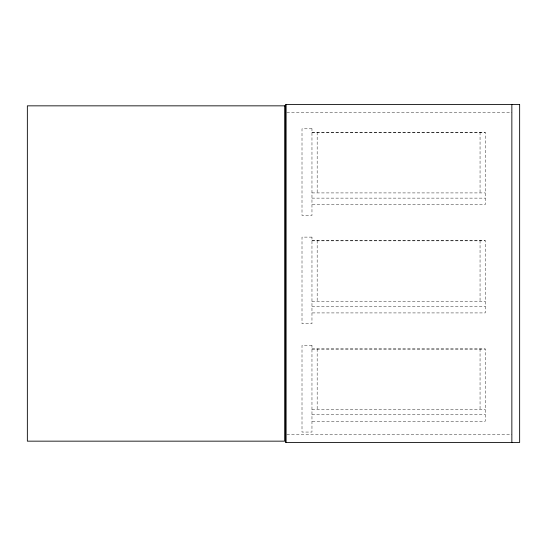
<?xml version="1.0" encoding="UTF-8"?>
<svg xmlns="http://www.w3.org/2000/svg" width="547" height="547" viewBox="0 0 547 547"><rect width="100%" height="100%" fill="white"/><g stroke="black" fill="none" stroke-linecap="round" stroke-linejoin="round"><path stroke-width="0.41" stroke-dasharray="2.73 2.05" d="M286.826 112.347L511.855 112.347M311.968 132.271L485.251 132.271L485.251 204.619L311.968 204.619M311.968 132.531L485.251 132.531M311.968 192.92L485.251 192.92M311.968 198.123L485.251 198.123M311.968 240.577L485.251 240.577L485.251 312.925L311.968 312.925M311.968 240.837L485.251 240.837M311.968 301.226L485.251 301.226M311.968 306.423L485.251 306.423M311.968 348.877L485.251 348.877L485.251 421.224L311.968 421.224M311.968 349.136L485.251 349.136M311.968 409.525L485.251 409.525M311.968 414.729L485.251 414.729M286.826 434.653L511.855 434.653M480.054 132.271L480.054 192.92M480.054 240.577L480.054 301.226M480.054 348.877L480.054 409.525M317.164 132.271L317.164 192.92M317.164 240.577L317.164 301.226M317.164 348.877L317.164 409.525M311.968 128.805L302.006 128.805L302.006 215.45L311.968 215.45L311.968 128.805M311.968 237.111L302.006 237.111L302.006 323.756L311.968 323.756L311.968 237.111M311.968 345.41L302.006 345.41L302.006 432.055L311.968 432.055L311.968 345.41"/><path stroke-width="0.82" d="M511.855 104.545L511.855 442.455M285.978 104.545L285.978 442.455M519.65 104.545L285.719 104.545L285.719 442.455L519.65 442.455L519.65 104.545M284.679 105.844L27.35 105.844L27.35 441.156L284.679 441.156L284.679 105.844"/></g></svg>
